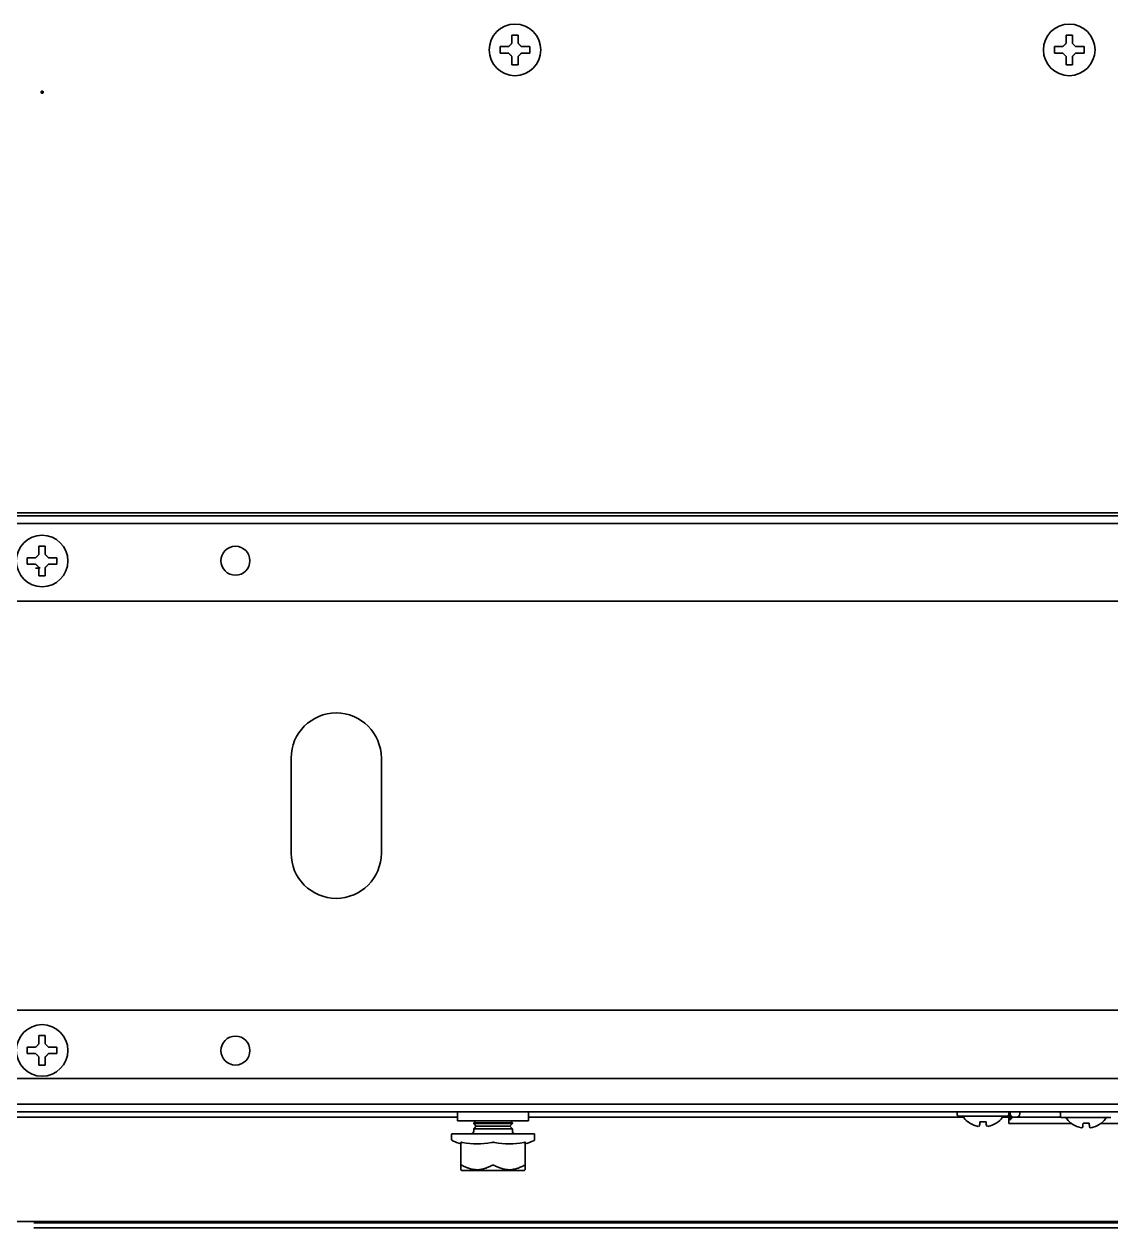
# Model space of a CAD drawing. Header units: inches. Extents: x 90 to 4162, y -443 to 3471.
# Drawn here: x 2623.1 to 2791.7, y 2639.3 to 2826 of the extents above; entities that cross this region are included whole.
import ezdxf

# ---------------------------------------------------------------- set-up
doc = ezdxf.new("R2010")
doc.units = ezdxf.units.IN
doc.layers.add('1', color=7, linetype='Continuous', true_color=0xffffff)

msp = doc.modelspace()

# ---------------------------------------------------------------- linework, layer by layer
at = {"layer": '1', "color": 7, "linetype": 'Continuous', "lineweight": 35}
for p, q in [((2696.97, 2822.02), (2696.97, 2822.52)), ((2696.97, 2821.52), (2696.97, 2822.02)), ((2701.57, 2822.52), (2701.57, 2822.02)), ((2701.57, 2822.02), (2701.57, 2821.52)), ((2782.97, 2822.02), (2782.97, 2822.52)), ((2782.97, 2821.52), (2782.97, 2822.02)), ((2787.57, 2822.52), (2787.57, 2822.02)), ((2787.57, 2822.02), (2787.57, 2821.52)), ((2934.39, 2750.2), (2317.39, 2750.2)), ((2932.39, 2749.75), (2319.39, 2749.75)), ((2932.39, 2748.55), (2319.39, 2748.55)), ((2623.59, 2742.74), (2623.59, 2743.24)), ((2623.59, 2742.24), (2623.59, 2742.74)), ((2628.19, 2743.24), (2628.19, 2742.74)), ((2628.19, 2742.74), (2628.19, 2742.24)), ((2317.39, 2736.48), (2934.39, 2736.48)), ((2664.53, 2712.16), (2664.53, 2697.4)), ((2678.53, 2697.4), (2678.53, 2712.16)), ((2317.39, 2673.08), (2934.39, 2673.08)), ((2623.59, 2666.81), (2623.59, 2667.31)), ((2623.59, 2666.31), (2623.59, 2666.81)), ((2628.19, 2667.31), (2628.19, 2666.81)), ((2628.19, 2666.81), (2628.19, 2666.31)), ((2934.39, 2662.45), (2317.39, 2662.45)), ((2317.39, 2658.5), (2934.39, 2658.5)), ((2998.89, 2657.28), (2252.89, 2657.28)), ((2690.37, 2656.48), (2428.35, 2656.48)), ((2690.37, 2657.28), (2690.37, 2655.88)), ((2695.87, 2655.88), (2690.37, 2655.88)), ((2693.18, 2655.88), (2692.87, 2655.57)), ((2692.87, 2655.57), (2692.87, 2655.47)), ((2692.87, 2655.57), (2698.87, 2655.57)), ((2701.37, 2655.88), (2695.87, 2655.88)), ((2698.87, 2655.57), (2698.56, 2655.88)), ((2698.87, 2655.47), (2698.87, 2655.57)), ((2701.37, 2655.88), (2701.37, 2657.28)), ((2768.83, 2656.48), (2701.37, 2656.48)), ((2767.89, 2657.28), (2767.89, 2656.88)), ((2775.74, 2656.63), (2768.04, 2656.63)), ((2775.89, 2656.48), (2774.95, 2656.48)), ((2775.89, 2657.28), (2775.89, 2656.48)), ((2775.89, 2656.88), (2775.89, 2657.28)), ((2775.89, 2655.48), (2775.89, 2656.48)), ((2776.09, 2657.28), (2776.1, 2656.97)), ((2776.6, 2656.48), (2777.09, 2656.48)), ((2777.59, 2656.97), (2777.59, 2657.28)), ((2778.09, 2656.48), (2783.98, 2656.48)), ((2783.89, 2657.08), (2783.89, 2656.68)), ((2791.74, 2656.43), (2784.04, 2656.43)), ((2689.42, 2653.78), (2689.42, 2653.04)), ((2695.87, 2653.88), (2689.52, 2653.88)), ((2692.87, 2655.47), (2693.27, 2655.07)), ((2698.87, 2655.47), (2692.87, 2655.47)), ((2693.27, 2655.07), (2692.87, 2654.67)), ((2692.87, 2654.67), (2698.87, 2654.67)), ((2692.87, 2654.67), (2692.87, 2654.28)), ((2698.47, 2655.07), (2693.27, 2655.07)), ((2702.22, 2653.88), (2695.87, 2653.88)), ((2698.47, 2655.07), (2698.87, 2655.47)), ((2698.87, 2654.67), (2698.47, 2655.07)), ((2698.87, 2654.28), (2698.87, 2654.67)), ((2702.32, 2653.04), (2702.32, 2653.78)), ((2785.64, 2655.48), (2775.89, 2655.48)), ((2951.39, 2655.48), (2790.14, 2655.48)), ((2690.87, 2648.94), (2690.87, 2652.53)), ((2700.87, 2652.53), (2700.87, 2648.94)), ((2690.87, 2648.3), (2690.92, 2648.25)), ((2691.1, 2648.18), (2700.64, 2648.18)), ((2964.94, 2640.28), (2538.2, 2640.28)), ((2624.6, 2640.08), (2812.59, 2640.08)), ((2624.6, 2639.28), (2812.62, 2639.28))]:
    msp.add_line(p, q, dxfattribs=at)
for centre, radius in [((2699.27, 2822.02), 4), ((2785.27, 2822.02), 4), ((2625.89, 2742.74), 4), ((2655.89, 2742.78), 2.25), ((2625.89, 2666.81), 4), ((2655.89, 2666.78), 2.25)]:
    msp.add_circle(centre, radius, dxfattribs=at)
for centre, radius, start, end in [((2671.53, 2712.16), 7, 0, 180), ((2671.53, 2697.4), 7, 180, 0), ((2768.17, 2656.88), 0.283, 180, 241.9275), ((2771.89, 2658.63), 3.74, 212.3241, 230.6155), ((2771.89, 2658.63), 3.74, 309.3686, 327.6759), ((2775.61, 2656.88), 0.283, 298.0725, 0), ((2776.6, 2656.98), 0.5, 181, 270), ((2777.09, 2656.98), 0.5, 270, 359), ((2784.17, 2657.08), 0.283, 135.0996, 180), ((2784.17, 2656.68), 0.283, 180, 241.9275), ((2787.89, 2658.43), 3.74, 212.3241, 230.6155), ((2787.89, 2658.43), 3.74, 309.3686, 327.6759), ((2689.52, 2653.78), 0.1, 90, 180), ((2692.47, 2654.28), 0.4, 270, 0), ((2699.27, 2654.28), 0.4, 180, 270), ((2702.22, 2653.78), 0.1, 0, 90), ((2689.67, 2653.04), 0.25, 180, 246.1079), ((2695.87, 2667.03), 15.56, 246.1079, 251.2538), ((2695.87, 2667.03), 15.56, 288.7462, 293.8921), ((2702.07, 2653.04), 0.25, 293.8921, 0), ((2691.1, 2648.43), 0.25, 225, 270), ((2700.64, 2648.43), 0.25, 270, 315)]:
    msp.add_arc(centre, radius, start, end, dxfattribs=at)
for centre, major_axis, ratio, start_param, end_param in [((2771.89, 2658.65), (3.62, 0.87), 0.997235, 3.804658, 4.177379), ((2771.59, 2658.65), (0.27, 3.72), 0.017407, 3.440796, 3.813517), ((2772.19, 2658.65), (0.27, -3.72), 0.017407, 5.611261, 5.983982), ((2771.9, 2658.65), (3.62, -0.87), 0.997235, 5.247399, 5.62012), ((2771.63, 2658.68), (0.81, 3.6), 0.902278, 3.129444, 3.24631), ((2771.34, 2658.68), (0.38, 3.67), 0.420739, 3.280106, 3.396972), ((2772.45, 2658.68), (0.38, -3.67), 0.420739, 6.027806, 6.144672), ((2772.15, 2658.68), (0.81, -3.6), 0.902278, 6.178468, 6.295334), ((2787.89, 2658.45), (3.62, 0.87), 0.997235, 3.804658, 4.177379), ((2787.63, 2658.48), (0.81, 3.6), 0.902278, 3.129444, 3.24631), ((2787.34, 2658.48), (0.38, 3.67), 0.420739, 3.280106, 3.396972), ((2787.59, 2658.45), (0.27, 3.72), 0.017407, 3.440796, 3.813517), ((2788.19, 2658.45), (0.27, -3.72), 0.017407, 5.611261, 5.983982), ((2788.45, 2658.48), (0.38, -3.67), 0.420739, 6.027806, 6.144672), ((2788.15, 2658.48), (0.81, -3.6), 0.902278, 6.178468, 6.295334), ((2787.9, 2658.45), (3.62, -0.87), 0.997235, 5.247399, 5.62012), ((2693.37, 2667.03), (0, -14.73), 0.866025, 6.105911, 6.46046), ((2698.37, 2667.03), (0, 14.73), 0.866025, 2.964318, 3.318867)]:
    msp.add_ellipse(centre, major_axis=major_axis, ratio=ratio, start_param=start_param, end_param=end_param, dxfattribs=at)
for points, degree in [([(2698.77, 2823.02), (2698.77, 2823.08), (2698.77, 2823.19), (2698.77, 2823.35), (2698.77, 2823.51), (2698.77, 2823.66), (2698.77, 2823.81), (2698.77, 2823.97), (2698.77, 2824.14), (2698.77, 2824.26), (2698.77, 2824.32)], 3), ([(2698.77, 2824.32), (2698.93, 2824.32), (2699.27, 2824.32), (2699.6, 2824.32), (2699.77, 2824.32)], 3), ([(2784.77, 2823.02), (2784.77, 2823.08), (2784.77, 2823.19), (2784.77, 2823.35), (2784.77, 2823.51), (2784.77, 2823.66), (2784.77, 2823.81), (2784.77, 2823.97), (2784.77, 2824.14), (2784.77, 2824.26), (2784.77, 2824.32)], 3), ([(2784.77, 2824.32), (2784.93, 2824.32), (2785.27, 2824.32), (2785.6, 2824.32), (2785.77, 2824.32)], 3), ([(2698.27, 2822.52), (2698.29, 2822.55), (2698.34, 2822.6), (2698.41, 2822.67), (2698.48, 2822.74), (2698.55, 2822.81), (2698.62, 2822.88), (2698.69, 2822.95), (2698.74, 2823), (2698.77, 2823.02)], 3), ([(2699.77, 2823.02), (2699.79, 2823), (2699.84, 2822.95), (2699.92, 2822.87), (2699.99, 2822.8), (2700.06, 2822.73), (2700.13, 2822.66), (2700.2, 2822.59), (2700.24, 2822.55), (2700.27, 2822.52)], 3), ([(2700.27, 2822.52), (2700.32, 2822.52), (2700.43, 2822.52), (2700.59, 2822.52), (2700.75, 2822.52), (2700.9, 2822.52), (2701.06, 2822.52), (2701.21, 2822.52), (2701.38, 2822.52), (2701.5, 2822.52), (2701.57, 2822.52)], 3), ([(2784.27, 2822.52), (2784.29, 2822.55), (2784.34, 2822.6), (2784.41, 2822.67), (2784.48, 2822.74), (2784.55, 2822.81), (2784.62, 2822.88), (2784.69, 2822.95), (2784.74, 2823), (2784.77, 2823.02)], 3), ([(2785.77, 2823.02), (2785.79, 2823), (2785.84, 2822.95), (2785.92, 2822.87), (2785.99, 2822.8), (2786.06, 2822.73), (2786.13, 2822.66), (2786.2, 2822.59), (2786.24, 2822.55), (2786.27, 2822.52)], 3), ([(2786.27, 2822.52), (2786.32, 2822.52), (2786.43, 2822.52), (2786.59, 2822.52), (2786.75, 2822.52), (2786.9, 2822.52), (2787.06, 2822.52), (2787.21, 2822.52), (2787.38, 2822.52), (2787.5, 2822.52), (2787.57, 2822.52)], 3), ([(2698.27, 2821.52), (2698.21, 2821.52), (2698.1, 2821.52), (2697.94, 2821.52), (2697.78, 2821.52), (2697.63, 2821.52), (2697.48, 2821.52), (2697.32, 2821.52), (2697.15, 2821.52), (2697.03, 2821.52), (2696.97, 2821.52)], 3), ([(2698.77, 2821.02), (2698.74, 2821.05), (2698.69, 2821.1), (2698.61, 2821.18), (2698.54, 2821.25), (2698.47, 2821.32), (2698.4, 2821.39), (2698.34, 2821.46), (2698.29, 2821.5), (2698.27, 2821.52)], 3), ([(2700.27, 2821.52), (2700.24, 2821.5), (2700.19, 2821.45), (2700.12, 2821.38), (2700.05, 2821.31), (2699.98, 2821.24), (2699.91, 2821.17), (2699.84, 2821.1), (2699.79, 2821.05), (2699.77, 2821.02)], 3), ([(2699.77, 2821.02), (2699.77, 2820.97), (2699.77, 2820.86), (2699.77, 2820.7), (2699.77, 2820.54), (2699.77, 2820.39), (2699.77, 2820.23), (2699.77, 2820.08), (2699.77, 2819.91), (2699.77, 2819.79), (2699.77, 2819.72)], 3), ([(2784.27, 2821.52), (2784.21, 2821.52), (2784.1, 2821.52), (2783.94, 2821.52), (2783.78, 2821.52), (2783.63, 2821.52), (2783.48, 2821.52), (2783.32, 2821.52), (2783.15, 2821.52), (2783.03, 2821.52), (2782.97, 2821.52)], 3), ([(2784.77, 2821.02), (2784.74, 2821.05), (2784.69, 2821.1), (2784.61, 2821.18), (2784.54, 2821.25), (2784.47, 2821.32), (2784.4, 2821.39), (2784.34, 2821.46), (2784.29, 2821.5), (2784.27, 2821.52)], 3), ([(2786.27, 2821.52), (2786.24, 2821.5), (2786.19, 2821.45), (2786.12, 2821.38), (2786.05, 2821.31), (2785.98, 2821.24), (2785.91, 2821.17), (2785.84, 2821.1), (2785.79, 2821.05), (2785.77, 2821.02)], 3), ([(2785.77, 2821.02), (2785.77, 2820.97), (2785.77, 2820.86), (2785.77, 2820.7), (2785.77, 2820.54), (2785.77, 2820.39), (2785.77, 2820.23), (2785.77, 2820.08), (2785.77, 2819.91), (2785.77, 2819.79), (2785.77, 2819.72)], 3), ([(2699.77, 2819.72), (2699.6, 2819.72), (2699.27, 2819.72), (2698.93, 2819.72), (2698.77, 2819.72)], 3), ([(2785.77, 2819.72), (2785.6, 2819.72), (2785.27, 2819.72), (2784.93, 2819.72), (2784.77, 2819.72)], 3), ([(2624.89, 2743.24), (2624.91, 2743.26), (2624.96, 2743.31), (2625.03, 2743.38), (2625.11, 2743.45), (2625.18, 2743.52), (2625.25, 2743.6), (2625.32, 2743.67), (2625.37, 2743.71), (2625.39, 2743.74)], 3), ([(2625.39, 2743.74), (2625.39, 2743.79), (2625.39, 2743.9), (2625.39, 2744.06), (2625.39, 2744.22), (2625.39, 2744.38), (2625.39, 2744.53), (2625.39, 2744.69), (2625.39, 2744.85), (2625.39, 2744.97), (2625.39, 2745.04)], 3), ([(2625.39, 2745.04), (2625.56, 2745.04), (2625.89, 2745.04), (2626.22, 2745.04), (2626.39, 2745.04)], 3), ([(2626.39, 2743.74), (2626.42, 2743.71), (2626.47, 2743.66), (2626.54, 2743.59), (2626.61, 2743.52), (2626.68, 2743.45), (2626.75, 2743.38), (2626.82, 2743.31), (2626.87, 2743.26), (2626.89, 2743.24)], 3), ([(2624.89, 2742.24), (2624.84, 2742.24), (2624.73, 2742.24), (2624.57, 2742.24), (2624.41, 2742.24), (2624.25, 2742.24), (2624.1, 2742.24), (2623.94, 2742.24), (2623.78, 2742.24), (2623.65, 2742.24), (2623.59, 2742.24)], 3), ([(2625.6, 2741.68), (2625.36, 2741.65), (2625.11, 2741.63), (2624.87, 2741.6)], 3), ([(2625.39, 2741.74), (2625.36, 2741.76), (2625.31, 2741.82), (2625.24, 2741.89), (2625.17, 2741.96), (2625.1, 2742.03), (2625.03, 2742.1), (2624.96, 2742.17), (2624.91, 2742.22), (2624.89, 2742.24)], 3), ([(2626.89, 2742.24), (2626.87, 2742.22), (2626.82, 2742.17), (2626.75, 2742.1), (2626.68, 2742.02), (2626.61, 2741.95), (2626.53, 2741.88), (2626.46, 2741.81), (2626.41, 2741.76), (2626.39, 2741.74)], 3), ([(2626.39, 2741.74), (2626.39, 2741.68), (2626.39, 2741.58), (2626.39, 2741.41), (2626.39, 2741.26), (2626.39, 2741.1), (2626.39, 2740.95), (2626.39, 2740.79), (2626.39, 2740.63), (2626.39, 2740.5), (2626.39, 2740.44)], 3), ([(2626.89, 2743.24), (2626.95, 2743.24), (2627.05, 2743.24), (2627.21, 2743.24), (2627.37, 2743.24), (2627.53, 2743.24), (2627.68, 2743.24), (2627.84, 2743.24), (2628, 2743.24), (2628.13, 2743.24), (2628.19, 2743.24)], 3), ([(2626.39, 2740.44), (2626.22, 2740.44), (2625.89, 2740.44), (2625.56, 2740.44), (2625.39, 2740.44)], 3), ([(2625.39, 2667.81), (2625.39, 2667.87), (2625.39, 2667.98), (2625.39, 2668.14), (2625.39, 2668.3), (2625.39, 2668.45), (2625.39, 2668.6), (2625.39, 2668.76), (2625.39, 2668.93), (2625.39, 2669.05), (2625.39, 2669.11)], 3), ([(2625.39, 2669.11), (2625.56, 2669.11), (2625.89, 2669.11), (2626.22, 2669.11), (2626.39, 2669.11)], 3), ([(2624.89, 2667.31), (2624.91, 2667.34), (2624.96, 2667.39), (2625.03, 2667.46), (2625.11, 2667.53), (2625.18, 2667.6), (2625.25, 2667.67), (2625.32, 2667.74), (2625.37, 2667.79), (2625.39, 2667.81)], 3), ([(2626.39, 2667.81), (2626.42, 2667.79), (2626.47, 2667.74), (2626.54, 2667.66), (2626.61, 2667.59), (2626.68, 2667.52), (2626.75, 2667.45), (2626.82, 2667.38), (2626.87, 2667.34), (2626.89, 2667.31)], 3), ([(2626.89, 2667.31), (2626.95, 2667.31), (2627.05, 2667.31), (2627.21, 2667.31), (2627.37, 2667.31), (2627.53, 2667.31), (2627.68, 2667.31), (2627.84, 2667.31), (2628, 2667.31), (2628.13, 2667.31), (2628.19, 2667.31)], 3), ([(2624.89, 2666.31), (2624.84, 2666.31), (2624.73, 2666.31), (2624.57, 2666.31), (2624.41, 2666.31), (2624.25, 2666.31), (2624.1, 2666.31), (2623.94, 2666.31), (2623.78, 2666.31), (2623.65, 2666.31), (2623.59, 2666.31)], 3), ([(2625.39, 2665.81), (2625.36, 2665.84), (2625.31, 2665.89), (2625.24, 2665.97), (2625.17, 2666.04), (2625.1, 2666.11), (2625.03, 2666.18), (2624.96, 2666.24), (2624.91, 2666.29), (2624.89, 2666.31)], 3), ([(2626.89, 2666.31), (2626.87, 2666.29), (2626.82, 2666.24), (2626.75, 2666.17), (2626.68, 2666.1), (2626.61, 2666.03), (2626.53, 2665.96), (2626.46, 2665.89), (2626.41, 2665.84), (2626.39, 2665.81)], 3), ([(2626.39, 2665.81), (2626.39, 2665.76), (2626.39, 2665.65), (2626.39, 2665.49), (2626.39, 2665.33), (2626.39, 2665.18), (2626.39, 2665.02), (2626.39, 2664.87), (2626.39, 2664.7), (2626.39, 2664.58), (2626.39, 2664.51)], 3), ([(2626.39, 2664.51), (2626.22, 2664.51), (2625.89, 2664.51), (2625.56, 2664.51), (2625.39, 2664.51)], 3), ([(2776.12, 2656.01), (2776.11, 2656.02), (2776.11, 2656.03), (2776.11, 2656.04)], 3), ([(2776.11, 2655.99), (2776.11, 2656), (2776.11, 2656.02), (2776.11, 2656.04)], 3), ([(2776.11, 2655.99), (2776.11, 2655.99), (2776.12, 2656), (2776.12, 2656.01)], 3), ([(2776.27, 2656.39), (2776.22, 2656.63), (2776.13, 2656.79)], 2), ([(2776.51, 2656.44), (2776.33, 2656.47), (2776.22, 2656.6)], 2)]:
    msp.add_open_spline(points, degree=degree, dxfattribs=at)
for points, knots in [([(2699.77, 2824.32), (2699.77, 2824.12), (2699.77, 2823.91), (2699.77, 2823.59), (2699.77, 2823.48), (2699.77, 2823.25), (2699.77, 2823.14), (2699.77, 2823.02)], [0, 0, 0, 0, 0.5, 0.5, 0.75, 0.75, 1, 1, 1, 1]), ([(2785.77, 2824.32), (2785.77, 2824.12), (2785.77, 2823.91), (2785.77, 2823.59), (2785.77, 2823.48), (2785.77, 2823.25), (2785.77, 2823.14), (2785.77, 2823.02)], [0, 0, 0, 0, 0.5, 0.5, 0.75, 0.75, 1, 1, 1, 1]), ([(2696.97, 2822.52), (2697.17, 2822.52), (2697.38, 2822.52), (2697.7, 2822.52), (2697.81, 2822.52), (2698.04, 2822.52), (2698.15, 2822.52), (2698.27, 2822.52)], [0, 0, 0, 0, 0.5, 0.5, 0.75, 0.75, 1, 1, 1, 1]), ([(2782.97, 2822.52), (2783.17, 2822.52), (2783.38, 2822.52), (2783.7, 2822.52), (2783.81, 2822.52), (2784.04, 2822.52), (2784.15, 2822.52), (2784.27, 2822.52)], [0, 0, 0, 0, 0.5, 0.5, 0.75, 0.75, 1, 1, 1, 1]), ([(2698.77, 2819.72), (2698.77, 2819.93), (2698.77, 2820.14), (2698.77, 2820.46), (2698.77, 2820.57), (2698.77, 2820.8), (2698.77, 2820.91), (2698.77, 2821.02)], [0, 0, 0, 0, 0.5, 0.5, 0.75, 0.75, 1, 1, 1, 1]), ([(2701.57, 2821.52), (2701.36, 2821.52), (2701.15, 2821.52), (2700.83, 2821.52), (2700.72, 2821.52), (2700.49, 2821.52), (2700.38, 2821.52), (2700.27, 2821.52)], [0, 0, 0, 0, 0.5, 0.5, 0.75, 0.75, 1, 1, 1, 1]), ([(2784.77, 2819.72), (2784.77, 2819.93), (2784.77, 2820.14), (2784.77, 2820.46), (2784.77, 2820.57), (2784.77, 2820.8), (2784.77, 2820.91), (2784.77, 2821.02)], [0, 0, 0, 0, 0.5, 0.5, 0.75, 0.75, 1, 1, 1, 1]), ([(2787.57, 2821.52), (2787.36, 2821.52), (2787.15, 2821.52), (2786.83, 2821.52), (2786.72, 2821.52), (2786.49, 2821.52), (2786.38, 2821.52), (2786.27, 2821.52)], [0, 0, 0, 0, 0.5, 0.5, 0.75, 0.75, 1, 1, 1, 1]), ([(2626.39, 2745.04), (2626.39, 2744.84), (2626.39, 2744.63), (2626.39, 2744.3), (2626.39, 2744.19), (2626.39, 2743.97), (2626.39, 2743.85), (2626.39, 2743.74)], [0, 0, 0, 0, 0.5, 0.5, 0.75, 0.75, 1, 1, 1, 1]), ([(2623.59, 2743.24), (2623.79, 2743.24), (2624, 2743.24), (2624.33, 2743.24), (2624.44, 2743.24), (2624.66, 2743.24), (2624.78, 2743.24), (2624.89, 2743.24)], [0, 0, 0, 0, 0.5, 0.5, 0.75, 0.75, 1, 1, 1, 1]), ([(2625.39, 2740.44), (2625.39, 2740.64), (2625.39, 2740.85), (2625.39, 2741.18), (2625.39, 2741.29), (2625.39, 2741.51), (2625.39, 2741.62), (2625.39, 2741.74)], [0, 0, 0, 0, 0.5, 0.5, 0.75, 0.75, 1, 1, 1, 1]), ([(2628.19, 2742.24), (2627.99, 2742.24), (2627.78, 2742.24), (2627.45, 2742.24), (2627.34, 2742.24), (2627.12, 2742.24), (2627.01, 2742.24), (2626.89, 2742.24)], [0, 0, 0, 0, 0.5, 0.5, 0.75, 0.75, 1, 1, 1, 1]), ([(2626.39, 2669.11), (2626.39, 2668.91), (2626.39, 2668.7), (2626.39, 2668.38), (2626.39, 2668.27), (2626.39, 2668.04), (2626.39, 2667.93), (2626.39, 2667.81)], [0, 0, 0, 0, 0.5, 0.5, 0.75, 0.75, 1, 1, 1, 1]), ([(2623.59, 2667.31), (2623.79, 2667.31), (2624, 2667.31), (2624.33, 2667.31), (2624.44, 2667.31), (2624.66, 2667.31), (2624.78, 2667.31), (2624.89, 2667.31)], [0, 0, 0, 0, 0.5, 0.5, 0.75, 0.75, 1, 1, 1, 1]), ([(2625.39, 2664.51), (2625.39, 2664.72), (2625.39, 2664.93), (2625.39, 2665.25), (2625.39, 2665.36), (2625.39, 2665.59), (2625.39, 2665.7), (2625.39, 2665.81)], [0, 0, 0, 0, 0.5, 0.5, 0.75, 0.75, 1, 1, 1, 1]), ([(2628.19, 2666.31), (2627.99, 2666.31), (2627.78, 2666.31), (2627.45, 2666.31), (2627.34, 2666.31), (2627.12, 2666.31), (2627.01, 2666.31), (2626.89, 2666.31)], [0, 0, 0, 0, 0.5, 0.5, 0.75, 0.75, 1, 1, 1, 1]), ([(2769.52, 2655.74), (2769.52, 2655.73), (2769.54, 2655.72), (2769.57, 2655.71), (2769.6, 2655.7), (2769.62, 2655.69), (2769.63, 2655.69), (2769.64, 2655.69), (2769.64, 2655.69), (2769.64, 2655.69), (2769.64, 2655.69), (2769.64, 2655.69), (2769.64, 2655.69), (2769.64, 2655.69), (2769.64, 2655.69), (2769.64, 2655.69), (2769.64, 2655.69), (2769.64, 2655.69)], [0, 0, 0, 0, 0.102508, 0.301325, 0.460416, 0.576988, 0.64948, 0.682856, 0.688693, 0.690449, 0.691698, 0.693191, 0.695765, 0.701984, 0.726756, 0.986797, 1, 1, 1, 1]), ([(2771.42, 2655.73), (2771.46, 2655.73), (2771.5, 2655.73), (2771.58, 2655.74), (2771.66, 2655.74), (2771.73, 2655.74), (2771.81, 2655.74), (2771.85, 2655.74), (2771.97, 2655.74), (2772.05, 2655.74), (2772.16, 2655.74), (2772.2, 2655.74), (2772.28, 2655.73), (2772.32, 2655.73), (2772.36, 2655.73)], [0, 0, 0, 0, 0.125, 0.125, 0.25, 0.375, 0.375, 0.5, 0.5, 0.75, 0.75, 0.875, 0.875, 1, 1, 1, 1]), ([(2776.1, 2656.89), (2776.1, 2656.85), (2776.1, 2656.73), (2776.11, 2656.43), (2776.11, 2656.18), (2776.11, 2656.04)], [0, 0, 0, 0, 0.310553, 0.655276, 1, 1, 1, 1]), ([(2776.12, 2656.01), (2776.13, 2656.08), (2776.17, 2656.14), (2776.24, 2656.22), (2776.28, 2656.26), (2776.34, 2656.3), (2776.38, 2656.33), (2776.4, 2656.35), (2776.43, 2656.37), (2776.46, 2656.4), (2776.49, 2656.42), (2776.54, 2656.46), (2776.57, 2656.48), (2776.6, 2656.48)], [0, 0, 0, 0, 0.25, 0.25, 0.375, 0.4375, 0.5, 0.5625, 0.5625, 0.625, 0.75, 0.75, 1, 1, 1, 1]), ([(2777.16, 2656.48), (2777.18, 2656.48), (2777.22, 2656.48), (2777.29, 2656.48), (2777.38, 2656.48), (2777.51, 2656.48), (2777.65, 2656.48), (2777.78, 2656.48), (2777.84, 2656.48), (2777.9, 2656.48), (2777.95, 2656.48), (2777.99, 2656.48), (2778.02, 2656.48), (2778.06, 2656.48), (2778.08, 2656.48), (2778.09, 2656.48)], [0, 0, 0, 0, 0.116935, 0.228624, 0.335288, 0.456512, 0.668369, 0.727886, 0.798991, 0.842607, 0.882232, 0.917832, 0.949363, 0.976771, 1, 1, 1, 1]), ([(2785.52, 2655.54), (2785.52, 2655.53), (2785.54, 2655.52), (2785.57, 2655.51), (2785.6, 2655.5), (2785.62, 2655.49), (2785.63, 2655.49), (2785.64, 2655.49), (2785.64, 2655.49), (2785.64, 2655.49)], [0, 0, 0, 0, 0.14924, 0.438697, 0.670316, 0.840033, 0.945572, 0.994164, 1, 1, 1, 1]), ([(2787.42, 2655.53), (2787.46, 2655.53), (2787.5, 2655.53), (2787.58, 2655.54), (2787.66, 2655.54), (2787.73, 2655.54), (2787.81, 2655.54), (2787.85, 2655.54), (2787.97, 2655.54), (2788.05, 2655.54), (2788.16, 2655.54), (2788.2, 2655.54), (2788.28, 2655.53), (2788.32, 2655.53), (2788.36, 2655.53)], [0, 0, 0, 0, 0.125, 0.125, 0.25, 0.375, 0.375, 0.5, 0.5, 0.75, 0.75, 0.875, 0.875, 1, 1, 1, 1]), ([(2790.13, 2655.49), (2790.13, 2655.49), (2790.14, 2655.49), (2790.14, 2655.49), (2790.14, 2655.49), (2790.14, 2655.49), (2790.14, 2655.49), (2790.14, 2655.49), (2790.14, 2655.49), (2790.15, 2655.49), (2790.17, 2655.49), (2790.2, 2655.5), (2790.23, 2655.51), (2790.25, 2655.53), (2790.26, 2655.54)], [0, 0, 0, 0, 0.224485, 0.543492, 0.578376, 0.58397, 0.58494, 0.585873, 0.587908, 0.610022, 0.664923, 0.762436, 0.906816, 1, 1, 1, 1]), ([(2690.87, 2652.53), (2690.87, 2652.54), (2690.88, 2652.55), (2690.89, 2652.55), (2690.9, 2652.55), (2690.92, 2652.56), (2690.93, 2652.56), (2690.94, 2652.56), (2690.95, 2652.56), (2690.96, 2652.56), (2690.97, 2652.56), (2690.99, 2652.55), (2691.02, 2652.55), (2691.05, 2652.55), (2691.08, 2652.54), (2691.08, 2652.54), (2691.1, 2652.54), (2691.11, 2652.53), (2691.12, 2652.53)], [0, 0, 0, 0, 0.25, 0.25, 0.375, 0.375, 0.5, 0.5, 0.5625, 0.5625, 0.625, 0.625, 0.75, 0.875, 0.875, 0.9375, 0.9375, 1, 1, 1, 1]), ([(2696.12, 2652.53), (2696.08, 2652.54), (2696.04, 2652.55), (2695.98, 2652.55), (2695.96, 2652.55), (2695.91, 2652.56), (2695.89, 2652.56), (2695.86, 2652.56), (2695.85, 2652.56), (2695.83, 2652.56), (2695.82, 2652.56), (2695.78, 2652.55), (2695.74, 2652.55), (2695.7, 2652.55), (2695.67, 2652.54), (2695.66, 2652.54), (2695.64, 2652.54), (2695.63, 2652.53), (2695.62, 2652.53)], [0, 0, 0, 0, 0.25, 0.25, 0.375, 0.375, 0.5, 0.5, 0.5625, 0.5625, 0.625, 0.625, 0.75, 0.875, 0.875, 0.9375, 0.9375, 1, 1, 1, 1]), ([(2700.62, 2652.53), (2700.66, 2652.54), (2700.69, 2652.55), (2700.74, 2652.55), (2700.75, 2652.55), (2700.78, 2652.56), (2700.79, 2652.56), (2700.81, 2652.56), (2700.81, 2652.56), (2700.82, 2652.56), (2700.83, 2652.56), (2700.84, 2652.55), (2700.86, 2652.55), (2700.86, 2652.55), (2700.87, 2652.54), (2700.87, 2652.54), (2700.87, 2652.54), (2700.87, 2652.53), (2700.87, 2652.53)], [0, 0, 0, 0, 0.25, 0.25, 0.375, 0.375, 0.5, 0.5, 0.5625, 0.5625, 0.625, 0.625, 0.75, 0.875, 0.875, 0.9375, 0.9375, 1, 1, 1, 1]), ([(2690.87, 2648.94), (2690.87, 2648.95), (2690.87, 2648.96), (2690.88, 2648.97), (2690.88, 2648.98), (2690.89, 2648.99), (2690.9, 2648.99), (2690.92, 2649), (2690.93, 2649), (2690.94, 2649), (2690.95, 2649), (2690.96, 2649), (2690.97, 2649), (2690.99, 2648.99), (2691, 2648.99), (2691.04, 2648.98), (2691.05, 2648.97), (2691.09, 2648.96), (2691.1, 2648.95), (2691.12, 2648.94)], [0, 0, 0, 0, 0.125, 0.125, 0.25, 0.25, 0.375, 0.375, 0.5, 0.5, 0.5625, 0.5625, 0.625, 0.625, 0.75, 0.75, 0.875, 0.875, 1, 1, 1, 1]), ([(2690.87, 2648.3), (2690.87, 2648.3), (2690.87, 2648.3), (2690.87, 2648.3), (2690.87, 2648.31), (2690.87, 2648.31), (2690.87, 2648.32), (2690.87, 2648.33), (2690.87, 2648.38), (2690.87, 2648.42), (2690.87, 2648.49), (2690.87, 2648.51), (2690.87, 2648.54), (2690.87, 2648.55), (2690.87, 2648.61), (2690.87, 2648.64), (2690.87, 2648.76), (2690.87, 2648.84), (2690.87, 2648.94)], [0, 0, 0, 0, 0.014559, 0.014559, 0.046348, 0.109924, 0.109924, 0.237078, 0.237078, 0.491385, 0.491385, 0.554962, 0.554962, 0.618539, 0.618539, 0.745693, 0.745693, 1, 1, 1, 1]), ([(2691.12, 2648.94), (2691.3, 2648.84), (2691.48, 2648.76), (2691.7, 2648.66), (2691.75, 2648.64), (2691.84, 2648.61), (2691.89, 2648.59), (2692.03, 2648.54), (2692.12, 2648.51), (2692.41, 2648.42), (2692.6, 2648.38), (2692.98, 2648.32), (2693.17, 2648.3), (2693.4, 2648.3), (2693.42, 2648.3), (2693.47, 2648.3), (2693.54, 2648.31), (2693.62, 2648.31), (2693.76, 2648.32), (2693.86, 2648.33), (2694.15, 2648.38), (2694.34, 2648.42), (2694.58, 2648.49), (2694.62, 2648.51), (2694.72, 2648.54), (2694.76, 2648.55), (2694.9, 2648.61), (2695, 2648.64), (2695.27, 2648.76), (2695.45, 2648.84), (2695.62, 2648.94)], [0, 0, 0, 0, 0.125, 0.125, 0.15625, 0.15625, 0.1875, 0.1875, 0.25, 0.25, 0.375, 0.375, 0.5, 0.5, 0.515625, 0.515625, 0.53125, 0.5625, 0.5625, 0.625, 0.625, 0.75, 0.75, 0.78125, 0.78125, 0.8125, 0.8125, 0.875, 0.875, 1, 1, 1, 1]), ([(2695.62, 2648.94), (2695.64, 2648.95), (2695.66, 2648.96), (2695.7, 2648.97), (2695.72, 2648.98), (2695.76, 2648.99), (2695.78, 2648.99), (2695.83, 2649), (2695.85, 2649), (2695.88, 2649), (2695.89, 2649), (2695.92, 2649), (2695.93, 2649), (2695.96, 2648.99), (2695.98, 2648.99), (2696.02, 2648.98), (2696.05, 2648.97), (2696.08, 2648.96), (2696.1, 2648.95), (2696.12, 2648.94)], [0, 0, 0, 0, 0.125, 0.125, 0.25, 0.25, 0.375, 0.375, 0.5, 0.5, 0.5625, 0.5625, 0.625, 0.625, 0.75, 0.75, 0.875, 0.875, 1, 1, 1, 1]), ([(2696.12, 2648.94), (2696.3, 2648.84), (2696.48, 2648.76), (2696.7, 2648.66), (2696.75, 2648.64), (2696.84, 2648.61), (2696.89, 2648.59), (2697.03, 2648.54), (2697.12, 2648.51), (2697.41, 2648.42), (2697.6, 2648.38), (2697.98, 2648.32), (2698.17, 2648.3), (2698.4, 2648.3), (2698.42, 2648.3), (2698.47, 2648.3), (2698.54, 2648.31), (2698.62, 2648.31), (2698.76, 2648.32), (2698.86, 2648.33), (2699.15, 2648.38), (2699.34, 2648.42), (2699.58, 2648.49), (2699.62, 2648.51), (2699.72, 2648.54), (2699.76, 2648.55), (2699.9, 2648.61), (2700, 2648.64), (2700.27, 2648.76), (2700.45, 2648.84), (2700.62, 2648.94)], [0, 0, 0, 0, 0.125, 0.125, 0.15625, 0.15625, 0.1875, 0.1875, 0.25, 0.25, 0.375, 0.375, 0.5, 0.5, 0.515625, 0.515625, 0.53125, 0.5625, 0.5625, 0.625, 0.625, 0.75, 0.75, 0.78125, 0.78125, 0.8125, 0.8125, 0.875, 0.875, 1, 1, 1, 1]), ([(2700.62, 2648.94), (2700.64, 2648.95), (2700.66, 2648.96), (2700.69, 2648.97), (2700.71, 2648.98), (2700.74, 2648.99), (2700.75, 2648.99), (2700.78, 2649), (2700.79, 2649), (2700.81, 2649), (2700.81, 2649), (2700.82, 2649), (2700.83, 2649), (2700.84, 2648.99), (2700.85, 2648.99), (2700.86, 2648.98), (2700.86, 2648.97), (2700.87, 2648.96), (2700.87, 2648.95), (2700.87, 2648.94)], [0, 0, 0, 0, 0.125, 0.125, 0.25, 0.25, 0.375, 0.375, 0.5, 0.5, 0.5625, 0.5625, 0.625, 0.625, 0.75, 0.75, 0.875, 0.875, 1, 1, 1, 1]), ([(2700.87, 2648.3), (2700.87, 2648.3), (2700.87, 2648.3), (2700.87, 2648.3), (2700.87, 2648.32), (2700.87, 2648.38), (2700.87, 2648.42), (2700.87, 2648.51), (2700.87, 2648.54), (2700.87, 2648.59), (2700.87, 2648.61), (2700.87, 2648.64), (2700.87, 2648.66), (2700.87, 2648.76), (2700.87, 2648.84), (2700.87, 2648.94)], [0, 0, 0, 0, 0.000625, 0.000625, 0.250468, 0.250468, 0.500312, 0.500312, 0.625234, 0.625234, 0.687695, 0.687695, 0.750156, 0.750156, 1, 1, 1, 1])]:
    msp.add_open_spline(points, degree=3, knots=knots, dxfattribs=at)
at = {"layer": '1', "color": 163, "linetype": 'Continuous', "lineweight": 70}
msp.add_point((2625.89, 2815.45), dxfattribs=at)

doc.saveas('drawing.dxf')
